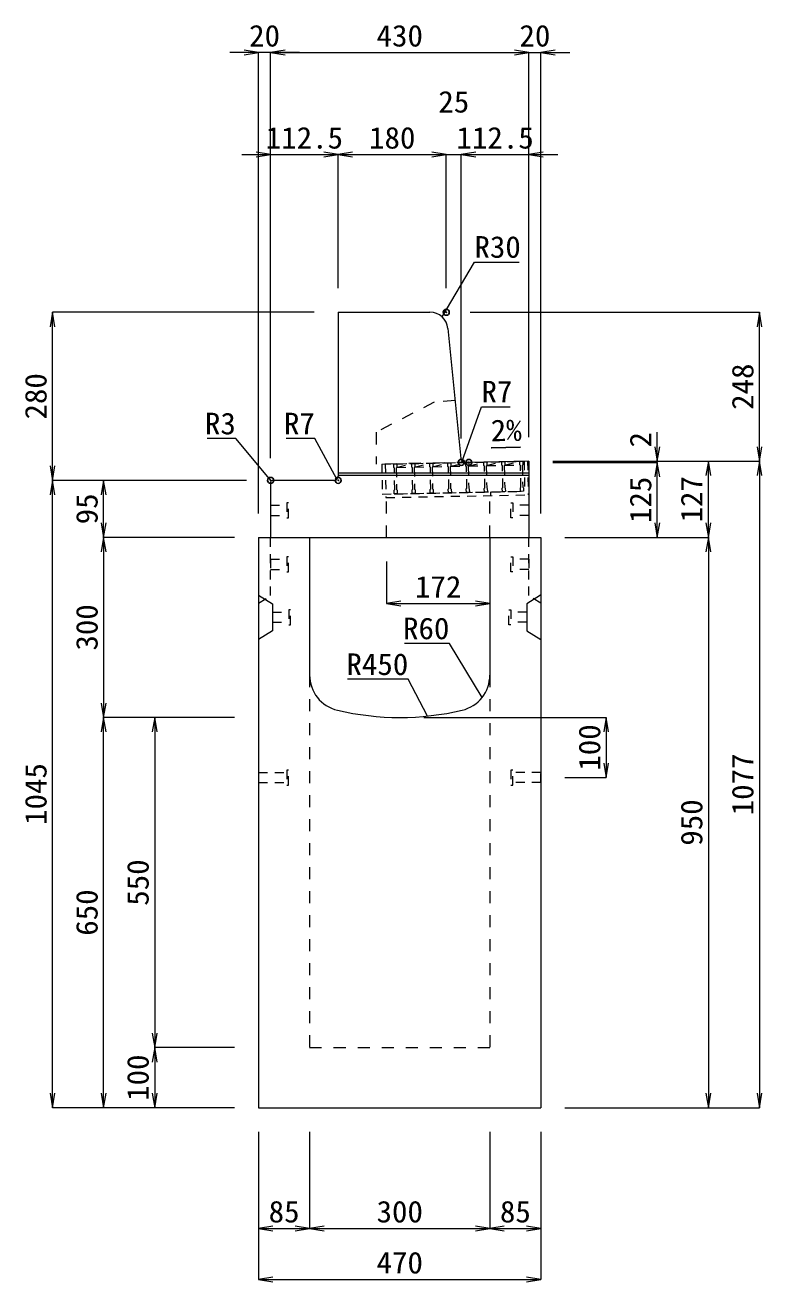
# Model space of a CAD drawing. Units: millimetres at full size; some dimension numbers follow another scale. Extents: x -18734 to 51600, y -18820 to 17820.
# Drawn here: x 6276 to 7503, y 12860 to 14953 of the extents above; entities that cross this region are included whole.
import ezdxf
from ezdxf.enums import TextEntityAlignment as Align

# ---------------------------------------------------------------- set-up
doc = ezdxf.new("R2010")
doc.units = ezdxf.units.MM
doc.header["$LTSCALE"] = 20
doc.header["$PDMODE"] = 32
doc.header["$PDSIZE"] = 10
doc.linetypes.add('USER1', pattern=[2, 1, -1])
doc.linetypes.add('USER2', pattern=[1.35, 0.75, -0.6])
for name, color, linetype, lineweight in [('インサート', 3, 'USER2', 9), ('グレーチング', 7, 'USER2', 5), ('受枠', 3, 'USER2', 9), ('寸法線', 7, 'Continuous', 13), ('引出線', 4, 'Continuous', 13), ('本体', 2, 'Continuous', 13), ('目地', 132, 'Continuous', 5)]:
    doc.layers.add(name, color=color, linetype=linetype, lineweight=lineweight)
doc.layers.add('作業エリア', color=11, linetype='Continuous')
doc.styles.add('ＭＳ 明朝', font='')
doc.styles.get('ＭＳ 明朝').set_extended_font_data('MS Mincho')

# ---------------------------------------------------------------- blocks, each defined once
blk = doc.blocks.new('open_arrow')
at = {"color": 0, "linetype": 'Continuous', "lineweight": -2}
blk.add_lwpolyline([(7.5, 1.25), (0, 0), (7.5, -1.25)], dxfattribs=at)

msp = doc.modelspace()

# ---------------------------------------------------------------- linework, layer by layer
at = {"layer": 'インサート'}
for p, q in [((6685, 14153.5), (6712, 14153.5)), ((6685, 14153.5), (6685, 14136.5)), ((6715, 14157.5), (6712, 14157.5)), ((6712, 14157.5), (6712, 14132.5)), ((6715, 14132.5), (6715, 14157.5)), ((7085, 14157.5), (7088, 14157.5)), ((7085, 14132.5), (7085, 14157.5)), ((7088, 14157.5), (7088, 14132.5)), ((7115, 14153.5), (7088, 14153.5)), ((7115, 14153.5), (7115, 14136.5)), ((6685, 14136.5), (6712, 14136.5)), ((6712, 14132.5), (6715, 14132.5)), ((7088, 14132.5), (7085, 14132.5)), ((7115, 14136.5), (7088, 14136.5)), ((6685, 14063.5), (6712, 14063.5)), ((6685, 14063.5), (6685, 14046.5)), ((6715, 14067.5), (6712, 14067.5)), ((6712, 14067.5), (6712, 14042.5)), ((6715, 14042.5), (6715, 14067.5)), ((7085, 14067.5), (7088, 14067.5)), ((7085, 14042.5), (7085, 14067.5)), ((7088, 14067.5), (7088, 14042.5)), ((7115, 14063.5), (7088, 14063.5)), ((7115, 14063.5), (7115, 14046.5)), ((6685, 14046.5), (6712, 14046.5)), ((6712, 14042.5), (6715, 14042.5)), ((7088, 14042.5), (7085, 14042.5)), ((7115, 14046.5), (7088, 14046.5)), ((6688.2, 13975.5), (6715.2, 13975.5)), ((6688.2, 13975.5), (6688.2, 13958.5)), ((6718.2, 13979.5), (6715.2, 13979.5)), ((6715.2, 13979.5), (6715.2, 13954.5)), ((6718.2, 13954.5), (6718.2, 13979.5)), ((7081.8, 13979.5), (7084.8, 13979.5)), ((7081.8, 13954.5), (7081.8, 13979.5)), ((7084.8, 13979.5), (7084.8, 13954.5)), ((7111.8, 13975.5), (7084.8, 13975.5)), ((7111.8, 13975.5), (7111.8, 13958.5)), ((6688.2, 13958.5), (6715.2, 13958.5)), ((6715.2, 13954.5), (6718.2, 13954.5)), ((7084.8, 13954.5), (7081.8, 13954.5)), ((7111.8, 13958.5), (7084.8, 13958.5)), ((6715, 13712.5), (6712, 13712.5)), ((6712, 13712.5), (6712, 13687.5)), ((6715, 13687.5), (6715, 13712.5)), ((7088, 13712.5), (7085, 13712.5)), ((7085, 13712.5), (7085, 13687.5)), ((7088, 13687.5), (7088, 13712.5)), ((6665, 13708.5), (6712, 13708.5)), ((6665, 13708.5), (6665, 13691.5)), ((6665, 13691.5), (6712, 13691.5)), ((7135, 13708.5), (7088, 13708.5)), ((7135, 13691.5), (7088, 13691.5)), ((7135, 13691.5), (7135, 13708.5)), ((6712, 13687.5), (6715, 13687.5)), ((7085, 13687.5), (7088, 13687.5))]:
    msp.add_line(p, q, dxfattribs=at)
at = {"layer": 'グレーチング'}
for p, q in [((6889.92, 14222.5), (7104.88, 14226.8)), ((6895.04, 14216.6), (6919.92, 14223.1)), ((6895.04, 14216.6), (6920.04, 14217.1)), ((6925.04, 14217.2), (6949.91, 14223.7)), ((6925.04, 14217.2), (6950.03, 14217.7)), ((6955.03, 14217.8), (6979.91, 14224.3)), ((6955.03, 14217.8), (6980.03, 14218.3)), ((6985.03, 14218.4), (7009.9, 14224.9)), ((6985.03, 14218.4), (7010.02, 14218.9)), ((7015.02, 14219), (7039.89, 14225.5)), ((7015.02, 14219), (7040.01, 14219.5)), ((7045.01, 14219.6), (7069.89, 14226.1)), ((7045.01, 14219.6), (7070.01, 14220.1)), ((7075.01, 14220.2), (7099.88, 14226.7)), ((7075.01, 14220.2), (7100, 14220.7)), ((6890.92, 14172.51), (7105.88, 14176.81))]:
    msp.add_line(p, q, dxfattribs=at)
for points in [[(6889.92, 14222.5), (6894.92, 14222.6), (6895.04, 14216.6), (6894.06, 14215.58), (6894.78, 14179.59), (6895.8, 14178.61), (6895.92, 14172.61), (6890.92, 14172.51), (6890.8, 14178.51), (6891.78, 14179.53), (6891.06, 14215.52), (6890.04, 14216.5)], [(6919.92, 14223.1), (6924.92, 14223.2), (6925.04, 14217.2), (6924.06, 14216.18), (6924.78, 14180.19), (6925.8, 14179.21), (6925.92, 14173.21), (6920.92, 14173.11), (6920.8, 14179.11), (6921.78, 14180.13), (6921.06, 14216.12), (6920.04, 14217.1)], [(6949.91, 14223.7), (6954.91, 14223.8), (6955.03, 14217.8), (6954.05, 14216.78), (6954.77, 14180.79), (6955.79, 14179.81), (6955.91, 14173.81), (6950.91, 14173.71), (6950.79, 14179.71), (6951.77, 14180.73), (6951.05, 14216.72), (6950.03, 14217.7)], [(6979.91, 14224.3), (6984.91, 14224.4), (6985.03, 14218.4), (6984.05, 14217.38), (6984.77, 14181.39), (6985.79, 14180.41), (6985.91, 14174.41), (6980.91, 14174.31), (6980.79, 14180.31), (6981.77, 14181.33), (6981.05, 14217.32), (6980.03, 14218.3)], [(7009.9, 14224.9), (7014.9, 14225), (7015.02, 14219), (7014.04, 14217.98), (7014.76, 14181.99), (7015.78, 14181.01), (7015.9, 14175.01), (7010.9, 14174.91), (7010.78, 14180.91), (7011.76, 14181.93), (7011.04, 14217.92), (7010.02, 14218.9)], [(7039.89, 14225.5), (7044.89, 14225.6), (7045.01, 14219.6), (7044.03, 14218.58), (7044.75, 14182.59), (7045.77, 14181.61), (7045.89, 14175.61), (7040.89, 14175.51), (7040.77, 14181.51), (7041.75, 14182.53), (7041.03, 14218.52), (7040.01, 14219.5)], [(7069.89, 14226.1), (7074.89, 14226.2), (7075.01, 14220.2), (7074.03, 14219.18), (7074.75, 14183.19), (7075.77, 14182.21), (7075.89, 14176.21), (7070.89, 14176.11), (7070.77, 14182.11), (7071.75, 14183.13), (7071.03, 14219.12), (7070.01, 14220.1)], [(7099.88, 14226.7), (7104.88, 14226.8), (7105, 14220.8), (7104.02, 14219.78), (7104.74, 14183.79), (7105.76, 14182.81), (7105.88, 14176.81), (7100.88, 14176.71), (7100.76, 14182.71), (7101.74, 14183.73), (7101.02, 14219.72), (7100, 14220.7)]]:
    msp.add_lwpolyline(points, close=True, dxfattribs=at)
at = {"layer": '作業エリア'}
for p in [(6977.5, 14475), (7002.5, 14225), (7015, 14225), (6685, 14195), (6797.5, 14195)]:
    msp.add_point(p, dxfattribs=at)
at = {"layer": '受枠'}
for p, q in [((6869.93, 14222.1), (7112.88, 14226.96)), ((6869.93, 14222.1), (6870.93, 14172.11)), ((6875.93, 14222.22), (6877.05, 14166.23)), ((7106.88, 14226.84), (7107.88, 14176.85)), ((7112.88, 14226.96), (7114, 14170.97)), ((6870.93, 14172.11), (7107.88, 14176.85)), ((7050.89, 14175.71), (7051.01, 14169.71)), ((6877.05, 14166.23), (7114, 14170.97))]:
    msp.add_line(p, q, dxfattribs=at)
at = {"layer": '寸法線'}
for p, q in [((6733, 14907.69), (6617, 14907.69)), ((6665, 14140), (6665, 14907.69)), ((6685, 14907.69), (7115, 14907.69)), ((6685, 14232), (6685, 14907.69)), ((6685, 14232), (6685, 14907.69)), ((7067, 14907.69), (7183, 14907.69)), ((7115, 14267), (7115, 14907.69)), ((7115, 14267), (7115, 14907.69)), ((7135, 14140), (7135, 14907.69)), ((6637, 14737.69), (6797.5, 14737.69)), ((6685, 14232), (6685, 14737.69)), ((6797.5, 14737.69), (6977.5, 14737.69)), ((6797.5, 14515), (6797.5, 14737.69)), ((6797.5, 14515), (6797.5, 14737.69)), ((6929.5, 14737.69), (7050.5, 14737.69)), ((6977.5, 14515), (6977.5, 14737.69)), ((6977.5, 14515), (6977.5, 14737.69)), ((7002.5, 14265), (7002.5, 14737.69)), ((7002.5, 14737.69), (7163, 14737.69)), ((7002.5, 14265), (7002.5, 14737.69)), ((7115, 14267), (7115, 14737.69)), ((6322.06, 14195), (6322.06, 14475)), ((6757.5, 14475), (6322.06, 14475)), ((7017.5, 14475), (7498.78, 14475)), ((7498.78, 14227), (7498.78, 14475)), ((7328.78, 14177), (7328.78, 14275)), ((7155, 14227), (7498.78, 14227)), ((7155, 14227), (7413.78, 14227)), ((7155, 14227), (7328.78, 14227)), ((7155, 14227), (7498.78, 14227)), ((7155, 14225), (7328.78, 14225)), ((7155, 14225), (7328.78, 14225)), ((7328.78, 14100), (7328.78, 14225)), ((7413.78, 14100), (7413.78, 14227)), ((7498.78, 14227), (7498.78, 13150)), ((6322.06, 13150), (6322.06, 14195)), ((6645, 14195), (6322.06, 14195)), ((6645, 14195), (6322.06, 14195)), ((6407.06, 14100), (6407.06, 14195)), ((6645, 14195), (6407.06, 14195)), ((6407.06, 14100), (6407.06, 13800)), ((6625, 14100), (6407.06, 14100)), ((6625, 14100), (6407.06, 14100)), ((7175, 14100), (7413.78, 14100)), ((7175, 14100), (7413.78, 14100)), ((7175, 14100), (7328.78, 14100)), ((7413.78, 14100), (7413.78, 13150)), ((6878, 14060), (6878, 13989.77)), ((6878, 13989.77), (7050, 13989.77)), ((6625, 13800), (6407.06, 13800)), ((6407.06, 13150), (6407.06, 13800)), ((6625, 13800), (6407.06, 13800)), ((6492.06, 13800), (6492.06, 13250)), ((6625, 13800), (6492.06, 13800)), ((6940, 13800), (7243.78, 13800)), ((7243.78, 13800), (7243.78, 13700)), ((7175, 13700), (7243.78, 13700)), ((6625, 13250), (6492.06, 13250)), ((6492.06, 13250), (6492.06, 13150)), ((6625, 13250), (6492.06, 13250)), ((6625, 13150), (6322.06, 13150)), ((6625, 13150), (6407.06, 13150)), ((6625, 13150), (6492.06, 13150)), ((7175, 13150), (7413.78, 13150)), ((7175, 13150), (7498.78, 13150)), ((6665, 13110), (6665, 12948.84)), ((6665, 13110), (6665, 12863.84)), ((6750, 13110), (6750, 12948.84)), ((6750, 13110), (6750, 12948.84)), ((7050, 13110), (7050, 12948.84)), ((7050, 13110), (7050, 12948.84)), ((7135, 13110), (7135, 12948.84)), ((7135, 13110), (7135, 12863.84)), ((6665, 12948.84), (6750, 12948.84)), ((6750, 12948.84), (7050, 12948.84)), ((7050, 12948.84), (7135, 12948.84)), ((6665, 12863.84), (7135, 12863.84))]:
    msp.add_line(p, q, dxfattribs=at)
at = {"layer": '引出線'}
for points in [[(6970.48, 14467.24), (7024.33, 14558.64), (7099, 14558.64)], [(7004.14, 14226.81), (7036.08, 14317.58), (7084.01, 14317.58)], [(6685.88, 14194.12), (6627.15, 14264.49), (6579.43, 14264.49)], [(6795.45, 14197.05), (6758.75, 14264.49), (6710.82, 14264.49)], [(7052.12, 14249.12), (7100.83, 14250.1), (7052.08, 14249.12)], [(7037.07, 13833.32), (6982.66, 13923.21), (6907.98, 13923.21)], [(6946.44, 13802.4), (6914.22, 13863.55), (6813.21, 13863.55)]]:
    msp.add_lwpolyline(points, dxfattribs=at)
at = {"layer": '本体'}
for p, q in [((6797.5, 14475), (6797.5, 14202)), ((6797.5, 14475), (6950.35, 14475)), ((6980.2, 14447.99), (7001.87, 14231.3)), ((7015, 14225), (7008.83, 14225)), ((7115, 14227), (7015, 14225)), ((7115, 14227), (7115, 14100)), ((6790.5, 14195), (6688, 14195)), ((6685, 14192), (6685, 14100)), ((6665, 14100), (6665, 13150)), ((6665, 14100), (6750, 14100)), ((6685, 14100), (7115, 14100)), ((6750, 14100), (6750, 13870.53)), ((7050, 14100), (7135, 14100)), ((7050, 14100), (7050, 13870.53)), ((7135, 14100), (7135, 13150)), ((6665, 13150), (7135, 13150))]:
    msp.add_line(p, q, dxfattribs=at)
at = {"layer": '本体', "linetype": 'USER1'}
for p, q in [((6957.5, 14325), (6860.5, 14275)), ((6992.2, 14328), (6957.5, 14325)), ((6860.5, 14275), (6860.5, 14221.91)), ((7015, 14225), (6860.5, 14221.91)), ((7050, 14100), (7050, 14175.69)), ((6878, 14100), (6878, 14172.25))]:
    msp.add_line(p, q, dxfattribs=at)
at = {"layer": '本体', "linetype": 'USER2', "lineweight": 9}
for p, q in [((6685, 14003), (6685, 14100)), ((7115, 14003), (7115, 14100)), ((6665, 13990.5), (6685, 14003)), ((7135, 13990.5), (7115, 14003))]:
    msp.add_line(p, q, dxfattribs=at)
at = {"layer": '本体', "lineweight": 9}
for p, q in [((6665, 14004), (6688.2, 13989.5)), ((6688.2, 13989.5), (6688.2, 13944.5)), ((7134.58, 14003.74), (7111.8, 13989.5)), ((7111.8, 13989.5), (7111.8, 13944.5)), ((6688.2, 13944.5), (6665, 13930)), ((7111.8, 13944.5), (7135, 13930))]:
    msp.add_line(p, q, dxfattribs=at)
at = {"layer": '本体', "linetype": 'USER1', "lineweight": 15}
for p, q in [((6750, 13870.53), (6750, 13250)), ((7050, 13870.53), (7050, 13250)), ((6750, 13250), (7050, 13250))]:
    msp.add_line(p, q, dxfattribs=at)
at = {"layer": '本体'}
for centre, radius, start, end in [((6950.35, 14445), 30, 5.71059, 90), ((7008.83, 14232), 7, 185.71059, 270), ((6688, 14192), 3, 90, 180), ((6790.5, 14202), 7, 270, 0), ((6810, 13870.53), 60, 180, 256.65764), ((6990, 13870.53), 60, 283.34236, 0), ((6900, 14250), 450, 256.65764, 283.34236)]:
    msp.add_arc(centre, radius, start, end, dxfattribs=at)
at = {"layer": '目地'}
for p, q in [((7115, 14207), (6797.5, 14207)), ((7115, 14203), (6797.5, 14203))]:
    msp.add_line(p, q, dxfattribs=at)

# ---------------------------------------------------------------- block references
at = {"layer": '寸法線', "xscale": 3.2, "yscale": 3.2}
for p, rotation in [((6665, 14907.69), 180), ((7115, 14907.69), 180), ((7115, 14907.69), 180), ((6685, 14737.69), 180), ((6797.5, 14737.69), 180), ((6977.5, 14737.69), 180), ((6977.5, 14737.69), 180), ((6322.06, 14475), 270), ((7498.78, 14475), 270), ((7328.78, 14227), 90), ((7498.78, 14227), 90), ((6322.06, 14195), 90), ((7328.78, 14225), 270), ((7328.78, 14225), 270), ((7413.78, 14227), 270), ((7498.78, 14227), 270), ((6322.06, 14195), 270), ((6407.06, 14195), 270), ((6407.06, 14100), 90), ((7328.78, 14100), 90), ((7413.78, 14100), 90), ((6407.06, 14100), 270), ((7413.78, 14100), 270), ((7050, 13989.77), 180), ((6407.06, 13800), 90), ((6407.06, 13800), 270), ((6492.06, 13800), 270), ((7243.78, 13800), 270), ((7243.78, 13700), 90), ((6492.06, 13250), 90), ((6492.06, 13250), 270), ((6322.06, 13150), 90), ((6407.06, 13150), 90), ((6492.06, 13150), 90), ((7413.78, 13150), 90), ((7498.78, 13150), 90), ((6750, 12948.84), 180), ((7050, 12948.84), 180), ((7135, 12948.84), 180), ((7135, 12863.84), 180)]:
    msp.add_blockref('open_arrow', p, dxfattribs=dict(at, rotation=rotation))
for p in [(6685, 14907.69), (6685, 14907.69), (7135, 14907.69), (6797.5, 14737.69), (7002.5, 14737.69), (7002.5, 14737.69), (7115, 14737.69), (6878, 13989.77), (6665, 12948.84), (6750, 12948.84), (7050, 12948.84), (6665, 12863.84)]:
    msp.add_blockref('open_arrow', p, dxfattribs=at)
at = {"layer": '引出線', "xscale": 0.0533, "yscale": 0.0533}
for p, rotation in [((6970.48, 14467.24), 59.5), ((7052.12, 14249.12), 1.1), ((7004.14, 14226.81), 70.6), ((6685.88, 14194.12), 129.8), ((6795.45, 14197.05), 118.6), ((7037.07, 13833.32), 121.2), ((6946.44, 13802.4), 117.8)]:
    msp.add_blockref('open_arrow', p, dxfattribs=dict(at, rotation=rotation))

# ---------------------------------------------------------------- texts
at = {"layer": '寸法線', "style": 'ＭＳ 明朝', "width": 1.05}
for s, p in [('20', (6675, 14935.69)), ('430', (6900, 14935.69)), ('20', (7125, 14935.69)), ('25', (6990, 14825.69)), ('112.5', (6741.25, 14765.69)), ('180', (6887.5, 14765.69)), ('112.5', (7058.75, 14765.69)), ('172', (6964, 14017.77)), ('85', (6707.5, 12976.84)), ('300', (6900, 12976.84)), ('85', (7092.5, 12976.84)), ('470', (6900, 12891.84))]:
    msp.add_text(s, height=36.03, dxfattribs=at).set_placement(p, align=Align.MIDDLE_CENTER)
for s, p in [('248', (7470.78, 14351)), ('280', (6294.06, 14335)), ('2', (7300.78, 14262.59)), ('125', (7300.78, 14162.5)), ('127', (7385.78, 14163.5)), ('95', (6379.06, 14147.5)), ('300', (6379.06, 13950)), ('100', (7215.78, 13750)), ('1077', (7470.78, 13688.5)), ('1045', (6294.06, 13672.5)), ('950', (7385.78, 13625)), ('550', (6464.06, 13525)), ('650', (6379.06, 13475)), ('100', (6464.06, 13200))]:
    msp.add_text(s, height=36.03, rotation=90, dxfattribs=at).set_placement(p, align=Align.MIDDLE_CENTER)
at = {"layer": '引出線', "style": 'ＭＳ 明朝', "width": 1.05}
for s, p in [('R30', (7024.33, 14601.84)), ('R7', (7036.08, 14360.78))]:
    msp.add_text(s, height=36.03, dxfattribs=at).set_placement(p, align=Align.TOP_LEFT)
for s, p in [('R3', (6627.15, 14307.69)), ('R7', (6758.75, 14307.69)), ('R60', (6982.66, 13966.41)), ('R450', (6914.22, 13906.75))]:
    msp.add_text(s, height=36.03, dxfattribs=at).set_placement(p, align=Align.TOP_RIGHT)
msp.add_text('2%', height=36.03, rotation=1.146, dxfattribs=at).set_placement((7051.15, 14296.02), align=Align.TOP_LEFT)

doc.saveas('drawing.dxf')
